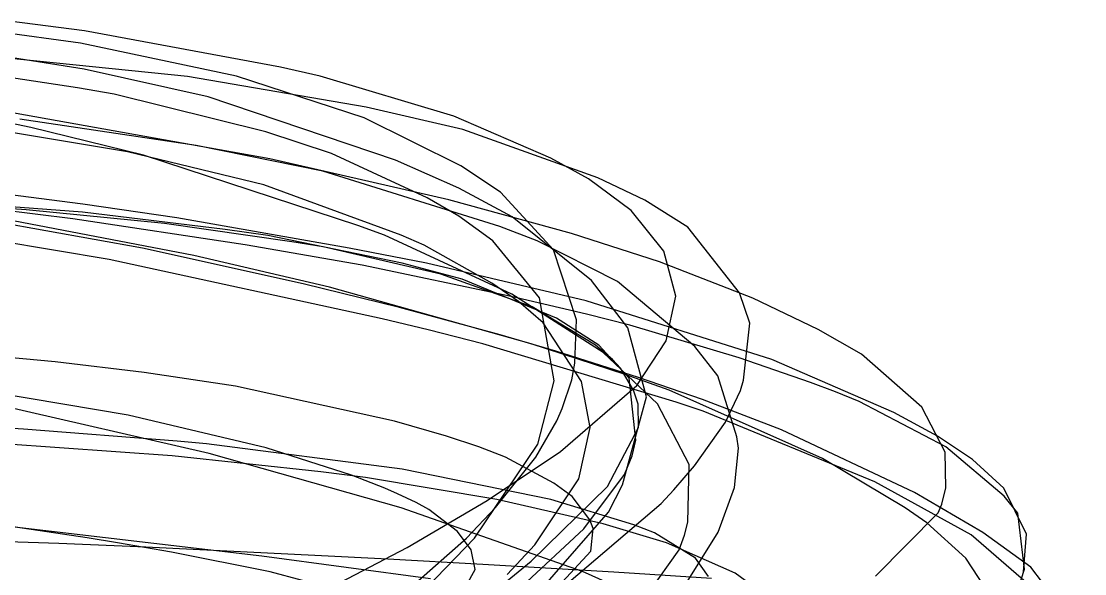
# Model space of a CAD drawing. Header units: metres. Extents: x -663 to 215, y -40 to 703.
# Drawn here: x 92.08 to 133.15, y 350.64 to 371.98 of the extents above; entities that cross this region are included whole.
import ezdxf

# ---------------------------------------------------------------- set-up
doc = ezdxf.new("R2010")
doc.units = ezdxf.units.M

msp = doc.modelspace()

# ---------------------------------------------------------------- linework, layer by layer
for p, q in [((94.365, 371.144, -2374.676), (88.538, 371.926, -2372.865)), ((94.519, 371.617, -2386.115), (91.607, 371.985, -2384.383)), ((94.509, 370.131, -2391.466), (84.539, 371.711, -2388.003)), ((102.091, 370.21, -2391.214), (94.519, 371.617, -2386.115)), ((100.385, 369.863, -2376.86), (94.365, 371.144, -2374.676)), ((98.498, 369.85, -2388.96), (88.965, 370.821, -2385.825)), ((99.296, 369.063, -2393.223), (94.509, 370.131, -2391.466)), ((103.617, 369.87, -2392.318), (102.091, 370.21, -2391.214)), ((94.254, 369.416, -2380.562), (91.274, 369.87, -2379.554)), ((105.405, 368.671, -2391.53), (98.498, 369.85, -2388.96)), ((105.326, 368.254, -2379.103), (100.385, 369.863, -2376.86)), ((108.78, 368.324, -2396.635), (103.617, 369.87, -2392.318)), ((95.66, 369.172, -2381.056), (94.254, 369.416, -2380.562)), ((101.526, 367.709, -2383.425), (95.66, 369.172, -2381.056)), ((106.529, 366.619, -2396.231), (99.296, 369.063, -2393.223)), ((92.45, 367.88, -2390.984), (88.974, 368.62, -2389.083)), ((101.677, 366.67, -2390.23), (90.856, 368.598, -2384.768)), ((109.131, 367.802, -2393.091), (105.405, 368.671, -2391.53)), ((96.185, 366.947, -2384.348), (88.206, 368.259, -2381.983)), ((98.835, 367.192, -2390.285), (92.028, 368.209, -2388.069)), ((109.057, 366.405, -2381.393), (105.326, 368.254, -2379.103)), ((112.532, 366.703, -2400.549), (108.78, 368.324, -2396.635)), ((96.803, 366.81, -2393.479), (92.45, 367.88, -2390.984)), ((104.055, 366.883, -2384.599), (101.526, 367.709, -2383.425)), ((114.352, 365.942, -2395.853), (109.131, 367.802, -2393.091)), ((101.441, 365.666, -2386.081), (96.185, 366.947, -2384.348)), ((105.081, 364.1, -2398.861), (96.803, 366.81, -2393.479)), ((103.726, 366.192, -2392.036), (98.835, 367.192, -2390.285)), ((107.753, 365.17, -2386.771), (104.055, 366.883, -2384.599)), ((108.586, 365.092, -2393.992), (101.677, 366.67, -2390.23)), ((108.98, 365.542, -2397.376), (106.529, 366.619, -2396.231)), ((110.594, 365.385, -2382.599), (109.057, 366.405, -2381.393)), ((113.982, 365.904, -2402.345), (112.532, 366.703, -2400.549)), ((110.557, 364.059, -2395.023), (103.726, 366.192, -2392.036)), ((96.759, 363.216, -2381.622), (83.436, 365.62, -2375.099)), ((94.457, 364.925, -2386.386), (86.315, 365.962, -2382.405)), ((106.751, 363.724, -2388.224), (101.441, 365.666, -2386.081)), ((115.634, 364.673, -2404.934), (113.982, 365.904, -2402.345)), ((116.169, 365.073, -2397.03), (114.352, 365.942, -2395.853)), ((94.438, 364.609, -2387.635), (85.575, 365.269, -2383.884)), ((94.074, 364.354, -2386.837), (86.363, 365.299, -2383.053)), ((98.738, 362.932, -2386.007), (86.649, 365.268, -2379.577)), ((108.976, 364.457, -2387.629), (107.753, 365.17, -2386.771)), ((111.044, 364.435, -2398.451), (108.98, 365.542, -2397.376)), ((112.64, 363.157, -2385.154), (110.594, 365.385, -2382.599)), ((92.263, 364.702, -2386.393), (86.616, 365.063, -2383.964)), ((98.082, 364.393, -2388.208), (94.457, 364.925, -2386.386)), ((113.326, 363.785, -2396.781), (108.586, 365.092, -2393.992)), ((117.825, 364.031, -2398.358), (116.169, 365.073, -2397.03)), ((97.607, 364.175, -2388.889), (92.263, 364.702, -2386.393)), ((100.721, 363.352, -2390.252), (94.074, 364.354, -2386.837)), ((99.956, 363.943, -2390.227), (94.438, 364.609, -2387.635)), ((104.746, 363.226, -2391.703), (98.082, 364.393, -2388.208)), ((110.287, 363.505, -2388.737), (108.976, 364.457, -2387.629)), ((114.105, 361.974, -2400.572), (111.044, 364.435, -2398.451)), ((116.897, 363.104, -2408.01), (115.634, 364.673, -2404.934)), ((95.475, 362.78, -2381.627), (86.975, 364.208, -2377.418)), ((102.528, 363.469, -2391.446), (97.607, 364.175, -2388.889)), ((101.605, 363.704, -2391.045), (99.956, 363.943, -2390.227)), ((106.108, 363.72, -2399.572), (105.081, 364.1, -2398.861)), ((112.003, 363.503, -2395.74), (110.557, 364.059, -2395.023)), ((119.823, 361.489, -2401.362), (117.825, 364.031, -2398.358)), ((106.786, 362.64, -2393.983), (101.605, 363.704, -2391.045)), ((111.025, 361.447, -2403.501), (106.108, 363.72, -2399.572)), ((107.645, 363.334, -2388.629), (106.751, 363.724, -2388.224)), ((116.725, 362.689, -2398.944), (113.326, 363.785, -2396.781)), ((102.969, 361.847, -2384.801), (96.759, 363.216, -2381.622)), ((105.243, 362.558, -2392.671), (100.721, 363.352, -2390.252)), ((103.736, 363.266, -2392.11), (102.528, 363.469, -2391.446)), ((108.287, 362.21, -2394.999), (103.736, 363.266, -2392.11)), ((107.735, 362.636, -2393.325), (104.746, 363.226, -2391.703)), ((110.252, 361.867, -2390.071), (107.645, 363.334, -2388.629)), ((112.094, 361.296, -2391.212), (110.287, 363.505, -2388.737)), ((115.107, 361.937, -2397.607), (112.003, 363.503, -2395.74)), ((113.519, 360.448, -2388.26), (112.64, 363.157, -2385.154)), ((106.014, 360.492, -2387.172), (95.475, 362.78, -2381.627)), ((103.987, 361.72, -2388.93), (98.738, 362.932, -2386.007)), ((117.364, 361.367, -2411.211), (116.897, 363.104, -2408.01)), ((110.998, 361.355, -2395.932), (105.243, 362.558, -2392.671)), ((109.101, 362.017, -2395.478), (106.786, 362.64, -2393.983)), ((113.891, 361.183, -2396.882), (107.735, 362.636, -2393.325)), ((120.329, 361.286, -2401.516), (116.725, 362.689, -2398.944)), ((111.811, 360.957, -2397.852), (108.287, 362.21, -2394.999)), ((112.745, 360.514, -2398.529), (109.101, 362.017, -2395.478)), ((115.505, 360.143, -2402.035), (114.105, 361.974, -2400.572)), ((118.098, 359.427, -2400.365), (115.107, 361.937, -2397.607)), ((106.689, 360.932, -2386.765), (102.969, 361.847, -2384.801)), ((111.77, 359.523, -2393.577), (103.987, 361.72, -2388.93)), ((111.279, 361.154, -2390.754), (110.252, 361.867, -2390.071)), ((120.219, 360.319, -2402.698), (119.823, 361.489, -2401.362)), ((113.91, 360.666, -2397.664), (110.998, 361.355, -2395.932)), ((114.556, 359.19, -2407.115), (111.025, 361.447, -2403.501)), ((112.242, 360.338, -2391.526), (111.279, 361.154, -2390.754)), ((112.66, 358.099, -2394.757), (112.094, 361.296, -2391.212)), ((121.073, 358.926, -2401.641), (113.891, 361.183, -2396.882)), ((116.981, 359.636, -2414.246), (117.364, 361.367, -2411.211)), ((122.861, 360.083, -2403.597), (120.329, 361.286, -2401.516)), ((110.575, 359.873, -2388.888), (106.689, 360.932, -2386.765)), ((114.262, 359.478, -2400.745), (111.811, 360.957, -2397.852)), ((115.578, 360.242, -2398.688), (113.91, 360.666, -2397.664)), ((107.788, 360.066, -2388.134), (106.014, 360.492, -2387.172)), ((113.715, 358.068, -2393.695), (112.242, 360.338, -2391.526)), ((114.388, 359.477, -2400.4), (112.745, 360.514, -2398.529)), ((113.46, 358.774, -2390.21), (113.519, 360.448, -2388.26)), ((119.809, 358.987, -2401.492), (115.578, 360.242, -2398.688)), ((119.969, 358.121, -2405.148), (120.219, 360.319, -2402.698)), ((109.9, 359.531, -2389.3), (107.788, 360.066, -2388.134)), ((112.72, 359.246, -2390.091), (110.575, 359.873, -2388.888)), ((116.224, 357.478, -2404.067), (115.505, 360.143, -2402.035)), ((124.526, 359.129, -2405.184), (122.861, 360.083, -2403.597)), ((117.369, 357.266, -2393.761), (109.9, 359.531, -2389.3)), ((115.403, 358.335, -2395.893), (111.77, 359.523, -2393.577)), ((114.908, 358.92, -2401.763), (114.262, 359.478, -2400.745)), ((115.564, 358.203, -2402.492), (114.388, 359.477, -2400.4)), ((115.85, 357.915, -2417.144), (116.981, 359.636, -2414.246)), ((118.984, 358.287, -2401.578), (118.098, 359.427, -2400.365)), ((92.144, 358.947, -2381.594), (86.815, 359.393, -2380.049)), ((115.924, 358.225, -2391.957), (112.72, 359.246, -2390.091)), ((116.658, 357.209, -2410.143), (114.556, 359.19, -2407.115)), ((126.866, 357.074, -2408.452), (124.526, 359.129, -2405.184)), ((93.39, 358.826, -2381.965), (92.144, 358.947, -2381.594)), ((96.824, 358.419, -2383.038), (93.39, 358.826, -2381.965)), ((113.344, 358.14, -2390.955), (113.46, 358.774, -2390.21)), ((115.224, 358.586, -2402.356), (114.908, 358.92, -2401.763)), ((122.565, 358.029, -2403.495), (119.809, 358.987, -2401.492)), ((125.783, 356.878, -2405.488), (121.073, 358.926, -2401.641)), ((100.346, 357.896, -2384.23), (96.824, 358.419, -2383.038)), ((115.727, 357.737, -2403.786), (115.224, 358.586, -2402.356)), ((117.101, 357.735, -2397.018), (115.403, 358.335, -2395.893)), ((115.81, 355.809, -2405.981), (115.564, 358.203, -2402.492)), ((118.386, 357.374, -2393.451), (115.924, 358.225, -2391.957)), ((119.72, 355.937, -2404.021), (118.984, 358.287, -2401.578)), ((96.202, 356.764, -2381.789), (90.155, 357.784, -2379.356)), ((106.49, 356.537, -2386.851), (100.346, 357.896, -2384.23)), ((112.025, 355.655, -2397.496), (112.66, 358.099, -2394.757)), ((112.907, 355.361, -2421.241), (115.85, 357.915, -2417.144)), ((112.971, 357.026, -2392.28), (113.344, 358.14, -2390.955)), ((114.053, 356.293, -2395.455), (113.715, 358.068, -2393.695)), ((119.855, 357.725, -2405.587), (119.969, 358.121, -2405.148)), ((123.527, 357.666, -2404.231), (122.565, 358.029, -2403.495)), ((99.334, 355.29, -2387.624), (88.721, 357.731, -2381.839)), ((115.304, 354.077, -2406.645), (116.224, 357.478, -2404.067)), ((115.903, 357.19, -2404.672), (115.727, 357.737, -2403.786)), ((123.02, 355.094, -2401.585), (117.101, 357.735, -2397.018)), ((121.439, 356.205, -2395.415), (118.386, 357.374, -2393.451)), ((119.281, 356.501, -2406.934), (119.855, 357.725, -2405.587)), ((124.443, 357.298, -2404.962), (123.527, 357.666, -2404.231)), ((112.766, 356.549, -2392.853), (112.971, 357.026, -2392.28)), ((115.922, 356.299, -2406.056), (115.903, 357.19, -2404.672)), ((117.879, 354.86, -2413.635), (116.658, 357.209, -2410.143)), ((118.419, 356.92, -2394.416), (117.369, 357.266, -2393.761)), ((127.793, 355.55, -2408.221), (124.443, 357.298, -2404.962)), ((127.767, 355.339, -2411.135), (126.866, 357.074, -2408.452)), ((101.532, 355.509, -2384.463), (96.202, 356.764, -2381.789)), ((108.504, 355.961, -2387.9), (106.49, 356.537, -2386.851)), ((111.949, 355.15, -2394.56), (112.766, 356.549, -2392.853)), ((125.041, 354.193, -2399.204), (118.419, 356.92, -2394.416)), ((127.47, 355.957, -2407.126), (125.783, 356.878, -2405.488)), ((92.17, 356.235, -2354.601), (86.678, 356.522, -2352.628)), ((98.094, 355.77, -2357.054), (92.17, 356.235, -2354.601)), ((113.619, 354.316, -2397.529), (114.053, 356.293, -2395.455)), ((114.716, 354.012, -2409.314), (115.922, 356.299, -2406.056)), ((118.082, 354.814, -2408.78), (119.281, 356.501, -2406.934)), ((126.577, 353.778, -2399.26), (121.439, 356.205, -2395.415)), ((99.236, 355.667, -2357.559), (98.094, 355.77, -2357.054)), ((109.746, 355.547, -2388.641), (108.504, 355.961, -2387.9)), ((115.677, 355.202, -2406.823), (115.81, 355.809, -2405.981)), ((119.776, 355.495, -2404.479), (119.72, 355.937, -2404.021)), ((128.814, 355.055, -2408.675), (127.47, 355.957, -2407.126)), ((97.902, 355.197, -2350.615), (91.384, 355.659, -2348.383)), ((106.788, 354.678, -2361.773), (99.236, 355.667, -2357.559)), ((104.839, 354.45, -2386.636), (101.532, 355.509, -2384.463)), ((109.579, 352.024, -2401.659), (112.025, 355.655, -2397.496)), ((110.785, 355.148, -2389.351), (109.746, 355.547, -2388.641)), ((110.078, 353.469, -2424.153), (112.907, 355.361, -2421.241)), ((119.628, 353.981, -2406.038), (119.776, 355.495, -2404.479)), ((127.791, 353.958, -2413.251), (127.767, 355.339, -2411.135)), ((130.045, 353.644, -2411.544), (127.793, 355.55, -2408.221)), ((103.65, 354.585, -2352.986), (97.902, 355.197, -2350.615)), ((106.754, 353.187, -2392.011), (99.334, 355.29, -2387.624)), ((110.39, 353.202, -2396.999), (111.949, 355.15, -2394.56)), ((112.649, 354.149, -2391.15), (110.785, 355.148, -2389.351)), ((115.383, 354.472, -2407.809), (115.677, 355.202, -2406.823)), ((126.218, 353.193, -2404.679), (123.02, 355.094, -2401.585)), ((130.024, 353.953, -2410.507), (128.814, 355.055, -2408.675)), ((105.37, 354.367, -2353.769), (103.65, 354.585, -2352.986)), ((112.531, 353.511, -2366.439), (106.788, 354.678, -2361.773)), ((117.283, 353.885, -2409.795), (118.082, 354.814, -2408.78)), ((117.826, 352.632, -2416.921), (117.879, 354.86, -2413.635)), ((106.121, 353.948, -2387.662), (104.839, 354.45, -2386.636)), ((110.445, 353.517, -2356.587), (105.37, 354.367, -2353.769)), ((111.911, 351.765, -2400.43), (113.619, 354.316, -2397.529)), ((113.361, 353.622, -2392.12), (112.649, 354.149, -2391.15)), ((113.805, 352.384, -2410.463), (115.383, 354.472, -2407.809)), ((114.758, 353.017, -2407.457), (115.304, 354.077, -2406.645)), ((128.764, 352.146, -2402.62), (125.041, 354.193, -2399.204)), ((106.613, 353.736, -2388.096), (106.121, 353.948, -2387.662)), ((107.331, 353.39, -2388.811), (106.613, 353.736, -2388.096)), ((111.772, 351.136, -2413.046), (114.716, 354.012, -2409.314)), ((116.789, 353.356, -2410.372), (117.283, 353.885, -2409.795)), ((118.999, 352.252, -2407.822), (119.628, 353.981, -2406.038)), ((129.219, 352.235, -2401.626), (126.577, 353.778, -2399.26)), ((127.629, 353.334, -2414.207), (127.791, 353.958, -2413.251)), ((130.906, 352.168, -2413.371), (130.024, 353.953, -2410.507)), ((106.977, 351.664, -2426.822), (110.078, 353.469, -2424.153)), ((107.825, 353.121, -2389.369), (107.331, 353.39, -2388.811)), ((114.556, 352.567, -2359.59), (110.445, 353.517, -2356.587)), ((115.737, 352.53, -2370.382), (112.531, 353.511, -2366.439)), ((112.876, 350.019, -2413.984), (116.789, 353.356, -2410.372)), ((114.035, 352.729, -2393.84), (113.361, 353.622, -2392.12)), ((127.496, 352.997, -2414.722), (127.629, 353.334, -2414.207)), ((130.573, 352.99, -2412.654), (130.045, 353.644, -2411.544)), ((113.757, 350.727, -2396.679), (106.754, 353.187, -2392.011)), ((108.933, 352.273, -2391.184), (107.825, 353.121, -2389.369)), ((109.27, 352.018, -2398.508), (110.39, 353.202, -2396.999)), ((111.645, 349.461, -2410.287), (114.758, 353.017, -2407.457)), ((125.069, 350.548, -2418.481), (127.496, 352.997, -2414.722)), ((127.06, 352.606, -2405.616), (126.218, 353.193, -2404.679)), ((130.83, 350.827, -2416.186), (130.573, 352.99, -2412.654)), ((94.628, 352.03, -2378.594), (90.025, 352.711, -2376.8)), ((101.37, 351.317, -2380.19), (91.018, 352.541, -2375.169)), ((114.171, 352.398, -2394.496), (114.035, 352.729, -2393.84)), ((116.995, 351.834, -2361.884), (114.556, 352.567, -2359.59)), ((116.539, 352.223, -2371.633), (115.737, 352.53, -2370.382)), ((117.7, 352.129, -2417.664), (117.826, 352.632, -2416.921)), ((128.567, 351.248, -2407.741), (127.06, 352.606, -2405.616)), ((93.528, 351.807, -2368.252), (87.159, 352.045, -2365.077)), ((95.799, 351.842, -2379.073), (94.628, 352.03, -2378.594)), ((106.77, 349.105, -2405.071), (109.579, 352.024, -2401.659)), ((109.461, 351.57, -2392.748), (108.933, 352.273, -2391.184)), ((111.428, 350.159, -2413.123), (113.805, 352.384, -2410.463)), ((114.075, 351.517, -2396.333), (114.171, 352.398, -2394.496)), ((118.116, 351.243, -2375.768), (116.539, 352.223, -2371.633)), ((117.486, 351.568, -2418.492), (117.7, 352.129, -2417.664)), ((117.732, 350.233, -2409.915), (118.999, 352.252, -2407.822)), ((131.477, 349.806, -2406.447), (128.764, 352.146, -2402.62)), ((131.069, 350.899, -2403.65), (129.219, 352.235, -2401.626)), ((130.784, 350.715, -2415.648), (130.906, 352.168, -2413.371)), ((96.887, 351.665, -2369.994), (93.528, 351.807, -2368.252)), ((97.877, 351.483, -2379.968), (95.799, 351.842, -2379.073)), ((103.413, 351.35, -2373.621), (96.887, 351.665, -2369.994)), ((100.702, 348.382, -2431.337), (106.977, 351.664, -2426.822)), ((106.583, 349.647, -2401.605), (109.27, 352.018, -2398.508)), ((110.845, 350.611, -2401.81), (111.911, 351.765, -2400.43)), ((119.655, 350.669, -2365.573), (116.995, 351.834, -2361.884)), ((101.687, 350.717, -2381.813), (97.877, 351.483, -2379.968)), ((107.88, 350.443, -2383.649), (101.37, 351.317, -2380.19)), ((106.234, 351.203, -2375.28), (103.413, 351.35, -2373.621)), ((109.904, 351, -2377.587), (106.234, 351.203, -2375.28)), ((109.61, 350.814, -2394.51), (109.461, 351.57, -2392.748)), ((112.81, 350.153, -2399.445), (114.075, 351.517, -2396.333)), ((116.319, 349.916, -2420.946), (117.486, 351.568, -2418.492)), ((118.616, 350.543, -2378.843), (118.116, 351.243, -2375.768)), ((129.631, 349.619, -2410.255), (128.567, 351.248, -2407.741)), ((108.985, 349.692, -2397.315), (109.61, 350.814, -2394.51)), ((114.969, 350.699, -2381.218), (109.904, 351, -2377.587)), ((110.337, 349.959, -2414.501), (111.772, 351.136, -2413.046)), ((130.575, 350.019, -2417.481), (130.83, 350.827, -2416.186)), ((133.154, 348.176, -2407.812), (131.069, 350.899, -2403.65)), ((107.019, 349.302, -2385.211), (101.687, 350.717, -2381.813)), ((118.995, 348.398, -2400.846), (113.757, 350.727, -2396.679)), ((118.741, 350.458, -2384.453), (114.969, 350.699, -2381.218)), ((121.15, 349.576, -2369.14), (119.655, 350.669, -2365.573))]:
    msp.add_line(p, q)

doc.saveas('drawing.dxf')
